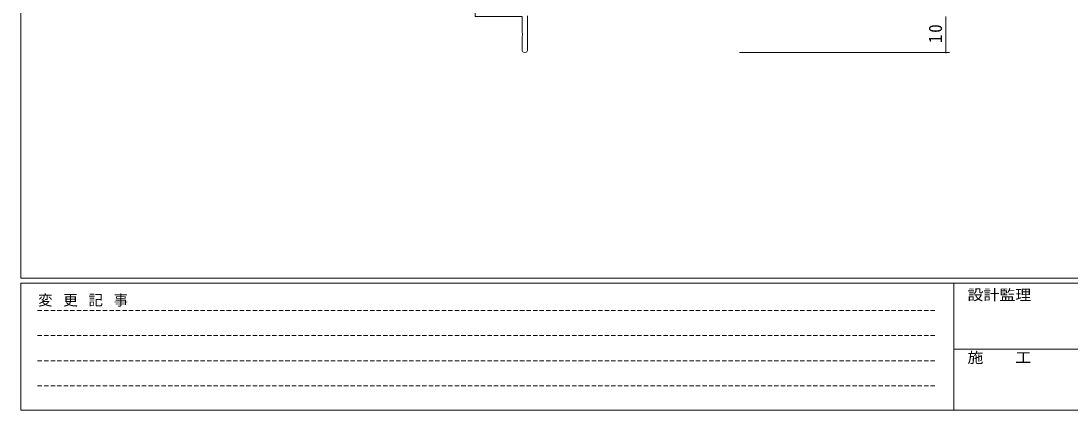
# Model space of a CAD drawing. Units: millimetres on the paper. Extents: x -420 to 373, y -297 to 267.
# Drawn here: x -417.7 to -128, y -297 to -189.5 of the extents above; entities that cross this region are included whole.
import ezdxf
from ezdxf.enums import TextEntityAlignment as Align

# ---------------------------------------------------------------- set-up
doc = ezdxf.new("R2010")
doc.units = ezdxf.units.MM
doc.linetypes.add('DASHED1', pattern=[1.8, 1.2, -0.6])
for name, color, linetype, lineweight in [('0-1_YKK_ZWAK', 7, 'Continuous', 9), ('0-4_YKK_D', 6, 'Continuous', 9), ('0-7_YKK_11', 7, 'Continuous', 9)]:
    doc.layers.add(name, color=color, linetype=linetype, lineweight=lineweight)
doc.styles.add('ＭＳ ゴシック', font='')
doc.styles.get('ＭＳ ゴシック').set_extended_font_data('MS Gothic')

msp = doc.modelspace()

# ---------------------------------------------------------------- linework, layer by layer
at = {"layer": '0-1_YKK_ZWAK'}
for p, q in [((-417.7, -260.6), (-417.7, 264.4)), ((352.3, -260.6), (-417.7, -260.6)), ((-417.7, -297), (-417.7, -262)), ((314.5, -262), (-417.7, -262)), ((-160.1, -262), (-160.1, -297)), ((-160.1, -280.199), (-31.3, -280.199)), ((-417.7, -297), (314.5, -297))]:
    msp.add_line(p, q, dxfattribs=at)
at = {"layer": '0-1_YKK_ZWAK', "linetype": 'DASHED1'}
for p, q in [((-413.101, -269.512), (-164.909, -269.512)), ((-413.101, -276.441), (-164.909, -276.441)), ((-413.101, -283.37), (-164.909, -283.37)), ((-413.101, -290.298), (-164.909, -290.298))]:
    msp.add_line(p, q, dxfattribs=at)
at = {"layer": '0-4_YKK_D'}
for p, q in [((-162.312, -188.271), (-162.312, -198.271)), ((-219.312, -198.271), (-161.312, -198.271))]:
    msp.add_line(p, q, dxfattribs=at)
for start, end in [(90, 270), (270, 90)]:
    msp.add_arc((-162.312, -198.271), 0.106, start, end, dxfattribs=at)
at = {"layer": '0-7_YKK_11'}
msp.add_line((-277.812, -197.521), (-277.812, -188.141), dxfattribs=at)
msp.add_lwpolyline([(-292.312, -176.971), (-292.312, -188.271), (-279.312, -188.271), (-279.312, -192.812), (-279.192, -192.996), (-279.192, -193.546), (-279.312, -193.729), (-279.312, -197.521)], dxfattribs=at)
msp.add_arc((-278.562, -197.521), 0.75, 179.99998, 0, dxfattribs=at)

# ---------------------------------------------------------------- texts
at = {"layer": '0-1_YKK_ZWAK', "style": 'ＭＳ ゴシック', "width": 1.1}
for s, p in [('設計監理', (-156.331, -267.533)), ('施\u3000\u3000工', (-156.331, -284.854))]:
    msp.add_text(s, height=2.933, dxfattribs=at).set_placement(p, align=Align.BOTTOM_LEFT)
at = {"layer": '0-1_YKK_ZWAK', "insert": (-412.986, -268.447), "char_height": 2.933, "attachment_point": 7, "style": 'ＭＳ ゴシック'}
msp.add_mtext('\\T1.16;変\\~更\\~記\\~事', dxfattribs=at)
at = {"layer": '0-4_YKK_D', "color": 3, "insert": (-163.312, -195.671), "char_height": 3.666, "attachment_point": 7, "rotation": 90, "style": 'ＭＳ ゴシック'}
msp.add_mtext('\\T1.21;\\W0.95;10', dxfattribs=at)

doc.saveas('drawing.dxf')
